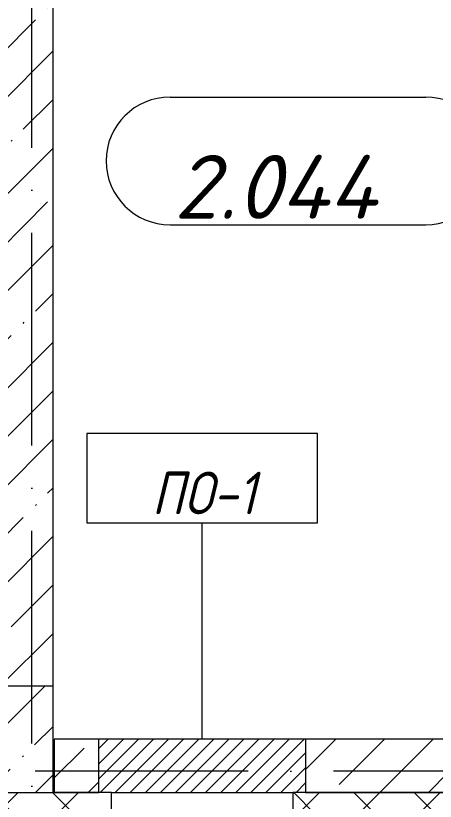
# Model space of a CAD drawing. Header units: millimetres. Extents: x -6467 to 106027, y -7090 to 195095.
# Drawn here: x 81225 to 83194, y -1961 to 1731 of the extents above; entities that cross this region are included whole.
import ezdxf

# ---------------------------------------------------------------- set-up
doc = ezdxf.new("R2010")
doc.units = ezdxf.units.MM
doc.linetypes.add('50_200_ШТРИХ_1Т_ш5_п1_п1_', pattern=[1400, 1000, -200, 0, -200])
for name, color, linetype, lineweight, true_color in [('A-AREA-IDEN-1', 7, 'Continuous', 9, 0xaaaaaa), ('A-FLOR-PATT-4', 7, 'Continuous', 5, 0x0e5ada), ('Оси-3', 7, '50_200_ШТРИХ_1Т_ш5_п1_п1_', 9, 0xaaaaaa)]:
    doc.layers.add(name, color=color, linetype=linetype, lineweight=lineweight, true_color=true_color)
for name, color, linetype, lineweight in [('A-FLOR', 7, 'Continuous', 9), ('A-FLOR-IDEN', 7, 'Continuous', 9), ('A-WALL', 7, 'Continuous', 5), ('A-WALL-FNSH-1', 7, 'Continuous', 5), ('S-COLS', 7, 'Continuous', 9), ('S-COLS-1', 7, 'Continuous', 5)]:
    doc.layers.add(name, color=color, linetype=linetype, lineweight=lineweight)
doc.styles.add('GOST Common_I', font='', dxfattribs={"width": 0.9, "height": 200})
doc.styles.add('ISOCPEUR_I', font='isocpeui.ttf', dxfattribs={"height": 300})
doc.styles.get('GOST Common_I').set_extended_font_data('GOST Common', italic=True)
pattern_1 = [(45, (0, 0), (-228.0985, 228.0985), []), (45, (228.1, 0), (-228.0985, 228.0985), [403.225, -80.645, 6.706, -73.939])]

# ---------------------------------------------------------------- blocks, each defined once
blk = doc.blocks.new('BSC_Колонна _Прямоугольная - 500х500-V260-АИ_План этажа Радиаторы_2')
at = {"layer": 'S-COLS-1'}
h = blk.add_hatch(dxfattribs=at)
h.set_pattern_fill('FP_156', color=256, style=0, pattern_type=2)
h.set_pattern_definition([(45, (-81150, 1668.96), (-228.0985, 228.0985), []), (45, (-80921.9, 1668.96), (-228.0985, 228.0985), [403.225, -80.645, 6.706, -73.939])])
h.paths.add_polyline_path([(-250, -250), (250, -250), (250, 250), (-250, 250), (-250, -50.9)])
for p, q in [((250, 250), (-250, 250)), ((-250, 250), (-250, -250)), ((250, -250), (250, 250)), ((-250, -250), (250, -250))]:
    blk.add_line(p, q, dxfattribs=at)
blk = doc.blocks.new('AAR_СКБ_Марка_помещения_1_5 ммп - Номер-27962133-АИ_План этажа Радиаторы_2')
at = {"layer": 'A-AREA-IDEN-1'}
for p, q in [((-2.987, 3), (3.013, 3)), ((-2.987, 0), (3.013, 0))]:
    blk.add_line(p, q, dxfattribs=at)
for centre, start, end in [((-2.987, 1.5), 90, 270), ((3.013, 1.5), 270, 90)]:
    blk.add_arc(centre, 1.5, start, end, dxfattribs=at)
blk = doc.blocks.new('AAR_СКБ_Марка_Перекрытия_1 мм - Марка пола-27961726-АИ_План этажа Радиаторы_2')
at = {"layer": 'A-FLOR-IDEN'}
for p, q in [((2.723, 2.101), (-2.69, 2.101)), ((-2.69, 2.101), (-2.69, 0)), ((2.723, 0), (2.723, 2.101)), ((-2.69, 0), (2.723, 0))]:
    blk.add_line(p, q, dxfattribs=at)

msp = doc.modelspace()

# ---------------------------------------------------------------- hatches: boundary and pattern name
at = {"layer": 'A-FLOR-PATT-4'}
h = msp.add_hatch(dxfattribs=at)
h.set_pattern_fill('FP_357', color=256, style=0, pattern_type=2)
h.set_pattern_definition([(225, (82100, -1793.96), (35.3553, -35.3553), [])])
h.paths.add_polyline_path([(82556.3, -1919), (82585, -1919), (82585, -1669), (81615, -1669), (81615, -1919), (82525, -1919)])
at = {"layer": 'A-WALL'}
h = msp.add_hatch(dxfattribs=at)
h.set_pattern_fill('FP_1', color=256, style=0, pattern_type=2)
h.set_pattern_definition(pattern_1)
h.paths.add_polyline_path([(81391.3, -1419), (81400, -1419), (81400, 6081), (81150, 6081), (81150, -1419)])
h = msp.add_hatch(dxfattribs=at)
h.set_pattern_fill('FP_1', color=256, style=0, pattern_type=2)
h.set_pattern_definition(pattern_1)
h.paths.add_polyline_path([(87539.3, -1919), (89000, -1919), (89000, -1669), (82585, -1669), (82585, -1919), (85878.3, -1919)])
h.paths.add_polyline_path([(81615, -1919), (81615, -1669), (81405, -1669), (81405, -1919)])
h = msp.add_hatch(dxfattribs=at)
h.set_pattern_fill('FP_125', color=256, style=0, pattern_type=2)
h.set_pattern_definition([(45, (0, 0), (-141.42136, 141.42136), []), (135, (0, 0), (-141.42136, -141.42136), [])])
h.paths.add_polyline_path([(99166.3, -2019), (101250, -2019), (101250, -1919), (92065.3, -1919), (92065.3, -2019), (95844.3, -2019)])
h.paths.add_polyline_path([(90365.3, -2019), (90365.3, -1919), (82525, -1919), (82525, -2019), (90030.8, -2019)])
h.paths.add_polyline_path([(81400, -2019), (81675, -2019), (81675, -1919), (80400, -1919), (80400, -2019), (81310.6, -2019)])
h.paths.add_polyline_path([(70900, -2019), (72700, -2019), (72700, -1919), (70900, -1919)])
h.paths.add_polyline_path([(69200, -2019), (69200, -1919), (67900, -1919), (67900, -2019), (68853.1, -2019)])
h.paths.add_polyline_path([(66200, -2019), (66200, -1919), (64900, -1919), (64900, -2019), (65946.4, -2019)])
h.paths.add_polyline_path([(63039.6, -2019), (63200, -2019), (63200, -1919), (61900, -1919), (61900, -2019), (62624.4, -2019)])
h.paths.add_polyline_path([(57200, -2019), (57200, -1919), (55900, -1919), (55900, -2019), (56810.9, -2019)])
h.paths.add_polyline_path([(58900, -2019), (60200, -2019), (60200, -1919), (58900, -1919)])
h.paths.add_polyline_path([(52900, -2019), (54200, -2019), (54200, -1919), (52900, -1919)])
h.paths.add_polyline_path([(50997.4, -2019), (51200, -2019), (51200, -1919), (49900, -1919), (49900, -2019), (50166.9, -2019)])
h.paths.add_polyline_path([(46900, -2019), (48200, -2019), (48200, -1919), (46900, -1919)])
h.paths.add_polyline_path([(45183.9, -2019), (45200, -2019), (45200, -1919), (43900, -1919), (43900, -2019), (44353.4, -2019)])
h.paths.add_polyline_path([(41861.9, -2019), (42200, -2019), (42200, -1919), (40900, -1919), (40900, -2019), (41031.4, -2019)])
h.paths.add_polyline_path([(38539.9, -2019), (39200, -2019), (39200, -1919), (37600, -1919), (37600, -2019), (37709.4, -2019)])
h.paths.add_polyline_path([(34600, -2019), (35900, -2019), (35900, -1919), (34600, -1919)])
h.paths.add_polyline_path([(31895.9, -2019), (32900, -2019), (32900, -1919), (31600, -1919), (31600, -2019)])
h.paths.add_polyline_path([(29900, -2019), (29900, -1919), (28790, -1919), (28790, -2019), (29819.7, -2019)])
h.paths.add_polyline_path([(25667.2, -2019), (26900, -2019), (26900, -1919), (25600, -1919), (25600, -2019)])
h.paths.add_polyline_path([(23900, -2019), (23900, -1919), (22600, -1919), (22600, -2019), (23590.9, -2019)])
h.paths.add_polyline_path([(20268.9, -2019), (20900, -2019), (20900, -1919), (19600, -1919), (19600, -2019), (19853.7, -2019)])
h.paths.add_polyline_path([(14870.7, -2019), (14960, -2019), (14960, -1919), (13660, -1919), (13660, -2019), (14455.5, -2019)])
h.paths.add_polyline_path([(16660, -2019), (17900, -2019), (17900, -1919), (16660, -1919)])
h.paths.add_polyline_path([(12785, -2019), (12785, -1919), (7325.3, -1919), (7325.3, -2019), (12379.2, -2019)])
h.paths.add_polyline_path([(2828.5, -2019), (6450.3, -2019), (6450.3, -1919), (-2550, -1919), (-2550, -2019), (-493.5, -2019)])

# ---------------------------------------------------------------- linework, layer by layer
at = {"layer": 'A-FLOR'}
for p, q in [((82585, -1669), (81615, -1669)), ((81675, -1919), (82525, -1919))]:
    msp.add_line(p, q, dxfattribs=at)
at = {"layer": 'A-FLOR-IDEN'}
msp.add_line((82100, -1669), (82100, -651.8), dxfattribs=at)
at = {"layer": 'A-WALL'}
for p, q in [((81400, -1419), (81400, 5831)), ((81615, -1669), (81405, -1669)), ((81405, -1669), (81405, -1919)), ((81615, -1919), (81615, -1669)), ((89000, -1669), (82585, -1669)), ((82585, -1669), (82585, -1919)), ((81405, -1919), (81615, -1919)), ((82585, -1919), (89000, -1919))]:
    msp.add_line(p, q, dxfattribs=at)
at = {"layer": 'A-WALL-FNSH-1'}
for p, q in [((81675, -1919), (81400, -1919)), ((81675, -2196), (81675, -1919)), ((89000, -1919), (82525, -1919)), ((82525, -1919), (82525, -2196))]:
    msp.add_line(p, q, dxfattribs=at)
at = {"layer": 'Оси-3'}
for p, q in [((81300, -5889.7), (81300, 11717)), ((104718, -1819), (-5267.3, -1819))]:
    msp.add_line(p, q, dxfattribs=at)

# ---------------------------------------------------------------- block references
at = {"layer": 'A-AREA-IDEN-1', "xscale": 199.9999999999999, "yscale": 199.9999999999999, "zscale": 199.9999999999999}
msp.add_blockref('AAR_СКБ_Марка_помещения_1_5 ммп - Номер-27962133-АИ_План этажа Радиаторы_2', (82546.5, 748.6), dxfattribs=at)
at = {"layer": 'A-FLOR-IDEN', "xscale": 199.9999999999999, "yscale": 199.9999999999999, "zscale": 199.9999999999999}
msp.add_blockref('AAR_СКБ_Марка_Перекрытия_1 мм - Марка пола-27961726-АИ_План этажа Радиаторы_2', (82096.6, -651.8), dxfattribs=at)
at = {"layer": 'S-COLS'}
msp.add_blockref('BSC_Колонна _Прямоугольная - 500х500-V260-АИ_План этажа Радиаторы_2', (81150, -1669), dxfattribs=at)

# ---------------------------------------------------------------- texts
at = {"layer": 'A-AREA-IDEN-1', "insert": (82442.3, 776.8), "char_height": 300, "width": 1032, "attachment_point": 8, "line_spacing_factor": 1.139951, "style": 'ISOCPEUR_I'}
msp.add_mtext('\\pxqc,t8.46667,16.93333,25.4,33.86667,42.33333,50.8,59.26667,67.73333,76.2,84.66667,93.13333,101.6,110.06667,118.53333,127,135.46667,143.93333,152.4,160.86667,169.33333,177.8,186.26667,194.73333,203.2,211.66667,220.13333,228.6,237.06667,245.53333,254,262.46667,270.93333;{2.044}', dxfattribs=at)
at = {"layer": 'A-FLOR-IDEN', "insert": (82107.7, -512), "char_height": 200, "width": 523.8, "attachment_point": 5, "line_spacing_factor": 1.022766, "style": 'GOST Common_I'}
msp.add_mtext('\\pxqc,t0.9,1.8,2.7,3.6,4.5,5.4,6.3,7.2,8.1,9,9.9,10.8,11.7,12.6,13.5,14.4,15.3,16.2,17.1,18,18.9,19.8,20.7,21.6,22.5,23.4,24.3,25.2,26.1,27,27.9,28.8;{ПО-1}', dxfattribs=at)

doc.saveas('drawing.dxf')
